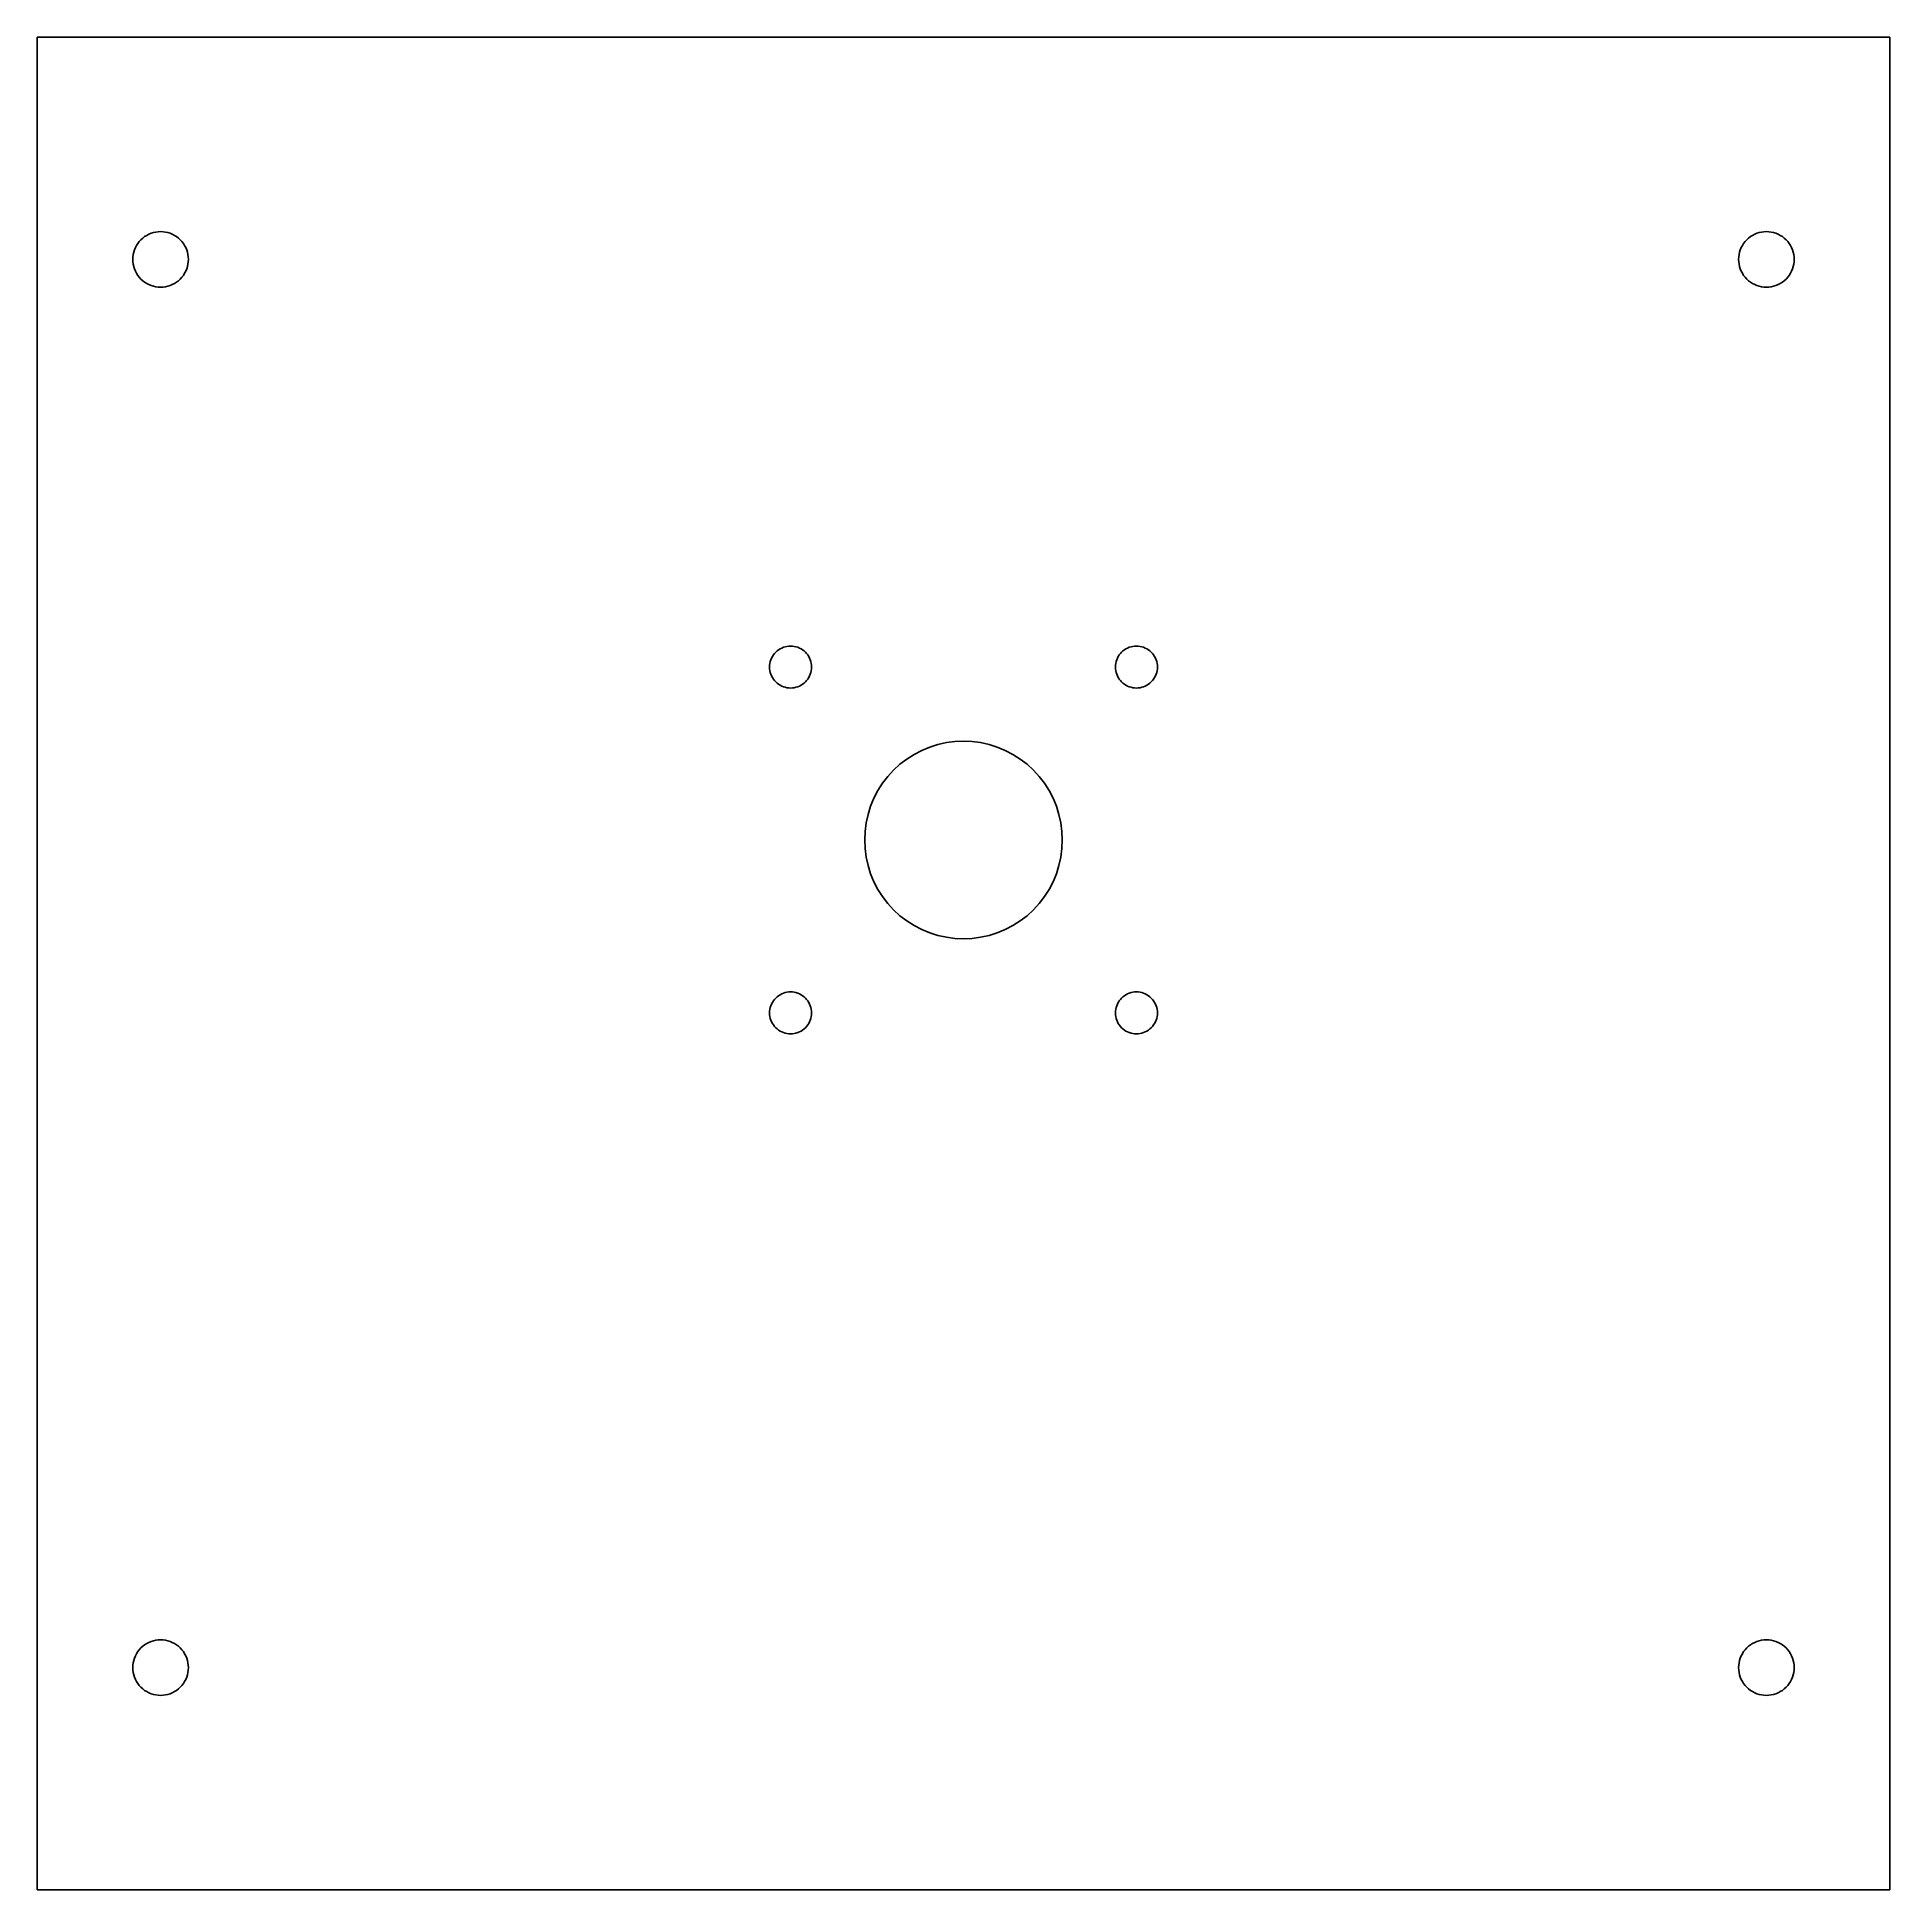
# Model space of a CAD drawing. Header units: metres. Extents: x -75 to 75, y -85 to 65.
import ezdxf

# ---------------------------------------------------------------- set-up
doc = ezdxf.new("R2010")
doc.units = ezdxf.units.M

msp = doc.modelspace()

# ---------------------------------------------------------------- linework, layer by layer
for p, q in [((75, 65), (-75, 65)), ((-75, 65), (-75, -85)), ((75, -85), (75, 65)), ((-67.0392, 47.9509), (-66.9485, 48.125)), ((-66.9485, 48.125), (-66.8431, 48.2905)), ((-66.8431, 48.2905), (-66.7236, 48.4463)), ((-66.7236, 48.4463), (-66.591, 48.591)), ((-66.591, 48.591), (-66.4463, 48.7236)), ((-66.4463, 48.7236), (-66.2905, 48.8431)), ((-66.2905, 48.8431), (-66.125, 48.9485)), ((-66.125, 48.9485), (-65.9509, 49.0392)), ((-65.9509, 49.0392), (-65.7695, 49.1143)), ((-65.7695, 49.1143), (-65.5823, 49.1733)), ((-65.5823, 49.1733), (-65.3907, 49.2158)), ((-65.3907, 49.2158), (-65.1961, 49.2414)), ((-65.1961, 49.2414), (-65, 49.25)), ((-65, 49.25), (-64.8039, 49.2414)), ((-64.8039, 49.2414), (-64.6093, 49.2158)), ((-64.6093, 49.2158), (-64.4176, 49.1733)), ((-64.4176, 49.1733), (-64.2305, 49.1143)), ((-64.2305, 49.1143), (-64.0491, 49.0392)), ((-64.0491, 49.0392), (-63.875, 48.9485)), ((-63.875, 48.9485), (-63.7094, 48.8431)), ((-63.7094, 48.8431), (-63.5537, 48.7236)), ((-63.5537, 48.7236), (-63.409, 48.591)), ((-63.409, 48.591), (-63.2764, 48.4463)), ((-63.2764, 48.4463), (-63.1569, 48.2905)), ((-63.1569, 48.2905), (-63.0514, 48.125)), ((-63.0514, 48.125), (-62.9608, 47.9509)), ((62.9608, 47.9509), (63.0514, 48.125)), ((63.0514, 48.125), (63.1569, 48.2905)), ((63.1569, 48.2905), (63.2764, 48.4463)), ((63.2764, 48.4463), (63.409, 48.591)), ((63.409, 48.591), (63.5537, 48.7236)), ((63.5537, 48.7236), (63.7094, 48.8431)), ((63.7094, 48.8431), (63.875, 48.9485)), ((63.875, 48.9485), (64.0491, 49.0392)), ((64.0491, 49.0392), (64.2305, 49.1143)), ((64.2305, 49.1143), (64.4176, 49.1733)), ((64.4176, 49.1733), (64.6093, 49.2158)), ((64.6093, 49.2158), (64.8039, 49.2414)), ((64.8039, 49.2414), (65, 49.25)), ((65, 49.25), (65.1961, 49.2414)), ((65.1961, 49.2414), (65.3907, 49.2158)), ((65.3907, 49.2158), (65.5823, 49.1733)), ((65.5823, 49.1733), (65.7695, 49.1143)), ((65.7695, 49.1143), (65.9509, 49.0392)), ((65.9509, 49.0392), (66.125, 48.9485)), ((66.125, 48.9485), (66.2905, 48.8431)), ((66.2905, 48.8431), (66.4463, 48.7236)), ((66.4463, 48.7236), (66.591, 48.591)), ((66.591, 48.591), (66.7236, 48.4463)), ((66.7236, 48.4463), (66.8431, 48.2905)), ((66.8431, 48.2905), (66.9485, 48.125)), ((66.9485, 48.125), (67.0392, 47.9509)), ((-67.25, 47), (-67.2414, 47.1961)), ((-67.2414, 46.8039), (-67.25, 47)), ((-67.2414, 47.1961), (-67.2158, 47.3907)), ((-67.2158, 46.6093), (-67.2414, 46.8039)), ((-67.2158, 47.3907), (-67.1733, 47.5823)), ((-67.1733, 46.4176), (-67.2158, 46.6093)), ((-67.1733, 47.5823), (-67.1143, 47.7695)), ((-67.1143, 47.7695), (-67.0392, 47.9509)), ((-62.9608, 47.9509), (-62.8857, 47.7695)), ((-62.8857, 47.7695), (-62.8267, 47.5823)), ((-62.8267, 47.5823), (-62.7842, 47.3907)), ((-62.7842, 46.6093), (-62.8267, 46.4176)), ((-62.7842, 47.3907), (-62.7586, 47.1961)), ((-62.7586, 46.8039), (-62.7842, 46.6093)), ((-62.7586, 47.1961), (-62.75, 47)), ((-62.75, 47), (-62.7586, 46.8039)), ((62.75, 47), (62.7586, 47.1961)), ((62.7586, 46.8039), (62.75, 47)), ((62.7586, 47.1961), (62.7842, 47.3907)), ((62.7842, 46.6093), (62.7586, 46.8039)), ((62.7842, 47.3907), (62.8267, 47.5823)), ((62.8267, 46.4176), (62.7842, 46.6093)), ((62.8267, 47.5823), (62.8857, 47.7695)), ((62.8857, 47.7695), (62.9608, 47.9509)), ((67.0392, 47.9509), (67.1143, 47.7695)), ((67.1143, 47.7695), (67.1733, 47.5823)), ((67.1733, 47.5823), (67.2158, 47.3907)), ((67.2158, 46.6093), (67.1733, 46.4176)), ((67.2158, 47.3907), (67.2414, 47.1961)), ((67.2414, 46.8039), (67.2158, 46.6093)), ((67.2414, 47.1961), (67.25, 47)), ((67.25, 47), (67.2414, 46.8039)), ((-67.1143, 46.2305), (-67.1733, 46.4176)), ((-67.0392, 46.0491), (-67.1143, 46.2305)), ((-66.9485, 45.875), (-67.0392, 46.0491)), ((-66.8431, 45.7094), (-66.9485, 45.875)), ((-66.7236, 45.5537), (-66.8431, 45.7094)), ((-66.591, 45.409), (-66.7236, 45.5537)), ((-66.4463, 45.2764), (-66.591, 45.409)), ((-66.2905, 45.1569), (-66.4463, 45.2764)), ((-66.125, 45.0514), (-66.2905, 45.1569)), ((-65.9509, 44.9608), (-66.125, 45.0514)), ((-63.875, 45.0514), (-64.0491, 44.9608)), ((-63.7094, 45.1569), (-63.875, 45.0514)), ((-63.5537, 45.2764), (-63.7094, 45.1569)), ((-63.409, 45.409), (-63.5537, 45.2764)), ((-63.2764, 45.5537), (-63.409, 45.409)), ((-63.1569, 45.7094), (-63.2764, 45.5537)), ((-63.0514, 45.875), (-63.1569, 45.7094)), ((-62.9608, 46.0491), (-63.0514, 45.875)), ((-62.8857, 46.2305), (-62.9608, 46.0491)), ((-62.8267, 46.4176), (-62.8857, 46.2305)), ((62.8857, 46.2305), (62.8267, 46.4176)), ((62.9608, 46.0491), (62.8857, 46.2305)), ((63.0514, 45.875), (62.9608, 46.0491)), ((63.1569, 45.7094), (63.0514, 45.875)), ((63.2764, 45.5537), (63.1569, 45.7094)), ((63.409, 45.409), (63.2764, 45.5537)), ((63.5537, 45.2764), (63.409, 45.409)), ((63.7094, 45.1569), (63.5537, 45.2764)), ((63.875, 45.0514), (63.7094, 45.1569)), ((64.0491, 44.9608), (63.875, 45.0514)), ((66.125, 45.0514), (65.9509, 44.9608)), ((66.2905, 45.1569), (66.125, 45.0514)), ((66.4463, 45.2764), (66.2905, 45.1569)), ((66.591, 45.409), (66.4463, 45.2764)), ((66.7236, 45.5537), (66.591, 45.409)), ((66.8431, 45.7094), (66.7236, 45.5537)), ((66.9485, 45.875), (66.8431, 45.7094)), ((67.0392, 46.0491), (66.9485, 45.875)), ((67.1143, 46.2305), (67.0392, 46.0491)), ((67.1733, 46.4176), (67.1143, 46.2305)), ((-65.7695, 44.8857), (-65.9509, 44.9608)), ((-65.5823, 44.8267), (-65.7695, 44.8857)), ((-65.3907, 44.7842), (-65.5823, 44.8267)), ((-65.1961, 44.7586), (-65.3907, 44.7842)), ((-65, 44.75), (-65.1961, 44.7586)), ((-64.8039, 44.7586), (-65, 44.75)), ((-64.6093, 44.7842), (-64.8039, 44.7586)), ((-64.4176, 44.8267), (-64.6093, 44.7842)), ((-64.2305, 44.8857), (-64.4176, 44.8267)), ((-64.0491, 44.9608), (-64.2305, 44.8857)), ((64.2305, 44.8857), (64.0491, 44.9608)), ((64.4176, 44.8267), (64.2305, 44.8857)), ((64.6093, 44.7842), (64.4176, 44.8267)), ((64.8039, 44.7586), (64.6093, 44.7842)), ((65, 44.75), (64.8039, 44.7586)), ((65.1961, 44.7586), (65, 44.75)), ((65.3907, 44.7842), (65.1961, 44.7586)), ((65.5823, 44.8267), (65.3907, 44.7842)), ((65.7695, 44.8857), (65.5823, 44.8267)), ((65.9509, 44.9608), (65.7695, 44.8857)), ((-15.3925, 14.9751), (-15.3023, 15.0927)), ((-15.3023, 15.0927), (-15.2021, 15.2021)), ((-15.2021, 15.2021), (-15.0927, 15.3023)), ((-15.0927, 15.3023), (-14.9751, 15.3925)), ((-14.9751, 15.3925), (-14.85, 15.4722)), ((-14.85, 15.4722), (-14.7184, 15.5407)), ((-14.7184, 15.5407), (-14.5814, 15.5975)), ((-14.5814, 15.5975), (-14.44, 15.6421)), ((-14.44, 15.6421), (-14.2952, 15.6742)), ((-14.2952, 15.6742), (-14.1482, 15.6935)), ((-14.1482, 15.6935), (-14, 15.7)), ((-14, 15.7), (-13.8518, 15.6935)), ((-13.8518, 15.6935), (-13.7048, 15.6742)), ((-13.7048, 15.6742), (-13.56, 15.6421)), ((-13.56, 15.6421), (-13.4186, 15.5975)), ((-13.4186, 15.5975), (-13.2815, 15.5407)), ((-13.2815, 15.5407), (-13.15, 15.4722)), ((-13.15, 15.4722), (-13.0249, 15.3925)), ((-13.0249, 15.3925), (-12.9073, 15.3023)), ((-12.9073, 15.3023), (-12.7979, 15.2021)), ((-12.7979, 15.2021), (-12.6977, 15.0927)), ((-12.6977, 15.0927), (-12.6074, 14.9751)), ((12.6074, 14.9751), (12.6977, 15.0927)), ((12.6977, 15.0927), (12.7979, 15.2021)), ((12.7979, 15.2021), (12.9073, 15.3023)), ((12.9073, 15.3023), (13.0249, 15.3925)), ((13.0249, 15.3925), (13.15, 15.4722)), ((13.15, 15.4722), (13.2815, 15.5407)), ((13.2815, 15.5407), (13.4186, 15.5975)), ((13.4186, 15.5975), (13.56, 15.6421)), ((13.56, 15.6421), (13.7048, 15.6742)), ((13.7048, 15.6742), (13.8518, 15.6935)), ((13.8518, 15.6935), (14, 15.7)), ((14, 15.7), (14.1482, 15.6935)), ((14.1482, 15.6935), (14.2952, 15.6742)), ((14.2952, 15.6742), (14.44, 15.6421)), ((14.44, 15.6421), (14.5814, 15.5975)), ((14.5814, 15.5975), (14.7184, 15.5407)), ((14.7184, 15.5407), (14.85, 15.4722)), ((14.85, 15.4722), (14.9751, 15.3925)), ((14.9751, 15.3925), (15.0927, 15.3023)), ((15.0927, 15.3023), (15.2021, 15.2021)), ((15.2021, 15.2021), (15.3023, 15.0927)), ((15.3023, 15.0927), (15.3925, 14.9751)), ((-15.7, 14), (-15.6935, 14.1482)), ((-15.6935, 13.8518), (-15.7, 14)), ((-15.6935, 14.1482), (-15.6742, 14.2952)), ((-15.6742, 13.7048), (-15.6935, 13.8518)), ((-15.6742, 14.2952), (-15.6421, 14.44)), ((-15.6421, 13.56), (-15.6742, 13.7048)), ((-15.6421, 14.44), (-15.5975, 14.5814)), ((-15.5975, 13.4186), (-15.6421, 13.56)), ((-15.5975, 14.5814), (-15.5407, 14.7184)), ((-15.5407, 14.7184), (-15.4722, 14.85)), ((-15.4722, 14.85), (-15.3925, 14.9751)), ((-12.6074, 14.9751), (-12.5278, 14.85)), ((-12.5278, 14.85), (-12.4593, 14.7184)), ((-12.4593, 14.7184), (-12.4025, 14.5814)), ((-12.4025, 14.5814), (-12.3579, 14.44)), ((-12.3579, 13.56), (-12.4025, 13.4186)), ((-12.3579, 14.44), (-12.3258, 14.2952)), ((-12.3258, 13.7048), (-12.3579, 13.56)), ((-12.3258, 14.2952), (-12.3065, 14.1482)), ((-12.3065, 13.8518), (-12.3258, 13.7048)), ((-12.3065, 14.1482), (-12.3, 14)), ((-12.3, 14), (-12.3065, 13.8518)), ((12.3, 14), (12.3065, 14.1482)), ((12.3065, 13.8518), (12.3, 14)), ((12.3065, 14.1482), (12.3258, 14.2952)), ((12.3258, 13.7048), (12.3065, 13.8518)), ((12.3258, 14.2952), (12.3579, 14.44)), ((12.3579, 13.56), (12.3258, 13.7048)), ((12.3579, 14.44), (12.4025, 14.5814)), ((12.4025, 13.4186), (12.3579, 13.56)), ((12.4025, 14.5814), (12.4593, 14.7184)), ((12.4593, 14.7184), (12.5278, 14.85)), ((12.5278, 14.85), (12.6074, 14.9751)), ((15.3925, 14.9751), (15.4722, 14.85)), ((15.4722, 14.85), (15.5407, 14.7184)), ((15.5407, 14.7184), (15.5975, 14.5814)), ((15.5975, 14.5814), (15.6421, 14.44)), ((15.6421, 13.56), (15.5975, 13.4186)), ((15.6421, 14.44), (15.6742, 14.2952)), ((15.6742, 13.7048), (15.6421, 13.56)), ((15.6742, 14.2952), (15.6935, 14.1482)), ((15.6935, 13.8518), (15.6742, 13.7048)), ((15.6935, 14.1482), (15.7, 14)), ((15.7, 14), (15.6935, 13.8518)), ((-15.5407, 13.2815), (-15.5975, 13.4186)), ((-15.4722, 13.15), (-15.5407, 13.2815)), ((-15.3925, 13.0249), (-15.4722, 13.15)), ((-15.3023, 12.9073), (-15.3925, 13.0249)), ((-15.2021, 12.7979), (-15.3023, 12.9073)), ((-15.0927, 12.6977), (-15.2021, 12.7979)), ((-14.9751, 12.6074), (-15.0927, 12.6977)), ((-14.85, 12.5278), (-14.9751, 12.6074)), ((-14.7184, 12.4593), (-14.85, 12.5278)), ((-14.5814, 12.4025), (-14.7184, 12.4593)), ((-14.44, 12.3579), (-14.5814, 12.4025)), ((-14.2952, 12.3258), (-14.44, 12.3579)), ((-14.1482, 12.3065), (-14.2952, 12.3258)), ((-14, 12.3), (-14.1482, 12.3065)), ((-13.8518, 12.3065), (-14, 12.3)), ((-13.7048, 12.3258), (-13.8518, 12.3065)), ((-13.56, 12.3579), (-13.7048, 12.3258)), ((-13.4186, 12.4025), (-13.56, 12.3579)), ((-13.2815, 12.4593), (-13.4186, 12.4025)), ((-13.15, 12.5278), (-13.2815, 12.4593)), ((-13.0249, 12.6074), (-13.15, 12.5278)), ((-12.9073, 12.6977), (-13.0249, 12.6074)), ((-12.7979, 12.7979), (-12.9073, 12.6977)), ((-12.6977, 12.9073), (-12.7979, 12.7979)), ((-12.6074, 13.0249), (-12.6977, 12.9073)), ((-12.5278, 13.15), (-12.6074, 13.0249)), ((-12.4593, 13.2815), (-12.5278, 13.15)), ((-12.4025, 13.4186), (-12.4593, 13.2815)), ((12.4593, 13.2815), (12.4025, 13.4186)), ((12.5278, 13.15), (12.4593, 13.2815)), ((12.6074, 13.0249), (12.5278, 13.15)), ((12.6977, 12.9073), (12.6074, 13.0249)), ((12.7979, 12.7979), (12.6977, 12.9073)), ((12.9073, 12.6977), (12.7979, 12.7979)), ((13.0249, 12.6074), (12.9073, 12.6977)), ((13.15, 12.5278), (13.0249, 12.6074)), ((13.2815, 12.4593), (13.15, 12.5278)), ((13.4186, 12.4025), (13.2815, 12.4593)), ((13.56, 12.3579), (13.4186, 12.4025)), ((13.7048, 12.3258), (13.56, 12.3579)), ((13.8518, 12.3065), (13.7048, 12.3258)), ((14, 12.3), (13.8518, 12.3065)), ((14.1482, 12.3065), (14, 12.3)), ((14.2952, 12.3258), (14.1482, 12.3065)), ((14.44, 12.3579), (14.2952, 12.3258)), ((14.5814, 12.4025), (14.44, 12.3579)), ((14.7184, 12.4593), (14.5814, 12.4025)), ((14.85, 12.5278), (14.7184, 12.4593)), ((14.9751, 12.6074), (14.85, 12.5278)), ((15.0927, 12.6977), (14.9751, 12.6074)), ((15.2021, 12.7979), (15.0927, 12.6977)), ((15.3023, 12.9073), (15.2021, 12.7979)), ((15.3925, 13.0249), (15.3023, 12.9073)), ((15.4722, 13.15), (15.3925, 13.0249)), ((15.5407, 13.2815), (15.4722, 13.15)), ((15.5975, 13.4186), (15.5407, 13.2815)), ((-3.38094, 7.25046), (-2.73616, 7.51753)), ((-2.73616, 7.51753), (-2.07054, 7.7274)), ((-2.07054, 7.7274), (-1.38918, 7.87845)), ((-1.38918, 7.87845), (-0.69724, 7.96954)), ((-0.69724, 7.96954), (0, 8)), ((0, 8), (0.69724, 7.96954)), ((0.69724, 7.96954), (1.38918, 7.87845)), ((1.38918, 7.87845), (2.07054, 7.7274)), ((2.07054, 7.7274), (2.73616, 7.51753)), ((2.73616, 7.51753), (3.38094, 7.25046)), ((-5.65685, 5.65685), (-5.14229, 6.12834)), ((-5.14229, 6.12834), (-4.58861, 6.55321)), ((-4.58861, 6.55321), (-4, 6.92819)), ((-4, 6.92819), (-3.38094, 7.25046)), ((3.38094, 7.25046), (4, 6.92819)), ((4, 6.92819), (4.58861, 6.55321)), ((4.58861, 6.55321), (5.14229, 6.12834)), ((5.14229, 6.12834), (5.65685, 5.65685)), ((-6.92819, 4), (-6.55321, 4.58861)), ((-6.55321, 4.58861), (-6.12834, 5.14229)), ((-6.12834, 5.14229), (-5.65685, 5.65685)), ((5.65685, 5.65685), (6.12834, 5.14229)), ((6.12834, 5.14229), (6.55321, 4.58861)), ((6.55321, 4.58861), (6.92819, 4)), ((-7.51753, 2.73616), (-7.25046, 3.38094)), ((-7.25046, 3.38094), (-6.92819, 4)), ((6.92819, 4), (7.25046, 3.38094)), ((7.25046, 3.38094), (7.51753, 2.73616)), ((-7.87845, 1.38918), (-7.7274, 2.07054)), ((-7.7274, 2.07054), (-7.51753, 2.73616)), ((7.51753, 2.73616), (7.7274, 2.07054)), ((7.7274, 2.07054), (7.87845, 1.38918)), ((-8, 0), (-7.96954, 0.69724)), ((-7.96954, -0.69724), (-8, 0)), ((-7.96954, 0.69724), (-7.87845, 1.38918)), ((7.87845, 1.38918), (7.96954, 0.69724)), ((7.96954, 0.69724), (8, 0)), ((8, 0), (7.96954, -0.69724)), ((-7.87845, -1.38918), (-7.96954, -0.69724)), ((-7.7274, -2.07054), (-7.87845, -1.38918)), ((7.87845, -1.38918), (7.7274, -2.07054)), ((7.96954, -0.69724), (7.87845, -1.38918)), ((-7.51753, -2.73616), (-7.7274, -2.07054)), ((-7.25046, -3.38094), (-7.51753, -2.73616)), ((7.51753, -2.73616), (7.25046, -3.38094)), ((7.7274, -2.07054), (7.51753, -2.73616)), ((-6.92819, -4), (-7.25046, -3.38094)), ((-6.55321, -4.58861), (-6.92819, -4)), ((6.92819, -4), (6.55321, -4.58861)), ((7.25046, -3.38094), (6.92819, -4)), ((-6.12834, -5.14229), (-6.55321, -4.58861)), ((-5.65685, -5.65685), (-6.12834, -5.14229)), ((-5.14229, -6.12834), (-5.65685, -5.65685)), ((5.65685, -5.65685), (5.14229, -6.12834)), ((6.12834, -5.14229), (5.65685, -5.65685)), ((6.55321, -4.58861), (6.12834, -5.14229)), ((-4.58861, -6.55321), (-5.14229, -6.12834)), ((-4, -6.92819), (-4.58861, -6.55321)), ((-3.38094, -7.25046), (-4, -6.92819)), ((-2.73616, -7.51753), (-3.38094, -7.25046)), ((3.38094, -7.25046), (2.73616, -7.51753)), ((4, -6.92819), (3.38094, -7.25046)), ((4.58861, -6.55321), (4, -6.92819)), ((5.14229, -6.12834), (4.58861, -6.55321)), ((-2.07054, -7.7274), (-2.73616, -7.51753)), ((-1.38918, -7.87845), (-2.07054, -7.7274)), ((-0.69724, -7.96954), (-1.38918, -7.87845)), ((0, -8), (-0.69724, -7.96954)), ((0.69724, -7.96954), (0, -8)), ((1.38918, -7.87845), (0.69724, -7.96954)), ((2.07054, -7.7274), (1.38918, -7.87845)), ((2.73616, -7.51753), (2.07054, -7.7274)), ((-15.6421, -13.56), (-15.5975, -13.4186)), ((-15.5975, -13.4186), (-15.5407, -13.2815)), ((-15.5407, -13.2815), (-15.4722, -13.15)), ((-15.4722, -13.15), (-15.3925, -13.0249)), ((-15.3925, -13.0249), (-15.3023, -12.9073)), ((-15.3023, -12.9073), (-15.2021, -12.7979)), ((-15.2021, -12.7979), (-15.0927, -12.6977)), ((-15.0927, -12.6977), (-14.9751, -12.6074)), ((-14.9751, -12.6074), (-14.85, -12.5278)), ((-14.85, -12.5278), (-14.7184, -12.4593)), ((-14.7184, -12.4593), (-14.5814, -12.4025)), ((-14.5814, -12.4025), (-14.44, -12.3579)), ((-14.44, -12.3579), (-14.2952, -12.3258)), ((-14.2952, -12.3258), (-14.1482, -12.3065)), ((-14.1482, -12.3065), (-14, -12.3)), ((-14, -12.3), (-13.8518, -12.3065)), ((-13.8518, -12.3065), (-13.7048, -12.3258)), ((-13.7048, -12.3258), (-13.56, -12.3579)), ((-13.56, -12.3579), (-13.4186, -12.4025)), ((-13.4186, -12.4025), (-13.2815, -12.4593)), ((-13.2815, -12.4593), (-13.15, -12.5278)), ((-13.15, -12.5278), (-13.0249, -12.6074)), ((-13.0249, -12.6074), (-12.9073, -12.6977)), ((-12.9073, -12.6977), (-12.7979, -12.7979)), ((-12.7979, -12.7979), (-12.6977, -12.9073)), ((-12.6977, -12.9073), (-12.6074, -13.0249)), ((-12.6074, -13.0249), (-12.5278, -13.15)), ((-12.5278, -13.15), (-12.4593, -13.2815)), ((-12.4593, -13.2815), (-12.4025, -13.4186)), ((-12.4025, -13.4186), (-12.3579, -13.56)), ((12.3579, -13.56), (12.4025, -13.4186)), ((12.4025, -13.4186), (12.4593, -13.2815)), ((12.4593, -13.2815), (12.5278, -13.15)), ((12.5278, -13.15), (12.6074, -13.0249)), ((12.6074, -13.0249), (12.6977, -12.9073)), ((12.6977, -12.9073), (12.7979, -12.7979)), ((12.7979, -12.7979), (12.9073, -12.6977)), ((12.9073, -12.6977), (13.0249, -12.6074)), ((13.0249, -12.6074), (13.15, -12.5278)), ((13.15, -12.5278), (13.2815, -12.4593)), ((13.2815, -12.4593), (13.4186, -12.4025)), ((13.4186, -12.4025), (13.56, -12.3579)), ((13.56, -12.3579), (13.7048, -12.3258)), ((13.7048, -12.3258), (13.8518, -12.3065)), ((13.8518, -12.3065), (14, -12.3)), ((14, -12.3), (14.1482, -12.3065)), ((14.1482, -12.3065), (14.2952, -12.3258)), ((14.2952, -12.3258), (14.44, -12.3579)), ((14.44, -12.3579), (14.5814, -12.4025)), ((14.5814, -12.4025), (14.7184, -12.4593)), ((14.7184, -12.4593), (14.85, -12.5278)), ((14.85, -12.5278), (14.9751, -12.6074)), ((14.9751, -12.6074), (15.0927, -12.6977)), ((15.0927, -12.6977), (15.2021, -12.7979)), ((15.2021, -12.7979), (15.3023, -12.9073)), ((15.3023, -12.9073), (15.3925, -13.0249)), ((15.3925, -13.0249), (15.4722, -13.15)), ((15.4722, -13.15), (15.5407, -13.2815)), ((15.5407, -13.2815), (15.5975, -13.4186)), ((15.5975, -13.4186), (15.6421, -13.56)), ((-15.7, -14), (-15.6935, -13.8518)), ((-15.6935, -14.1482), (-15.7, -14)), ((-15.6935, -13.8518), (-15.6742, -13.7048)), ((-15.6742, -14.2952), (-15.6935, -14.1482)), ((-15.6742, -13.7048), (-15.6421, -13.56)), ((-15.6421, -14.44), (-15.6742, -14.2952)), ((-15.5975, -14.5814), (-15.6421, -14.44)), ((-15.5407, -14.7184), (-15.5975, -14.5814)), ((-15.4722, -14.85), (-15.5407, -14.7184)), ((-15.3925, -14.9751), (-15.4722, -14.85)), ((-15.3023, -15.0927), (-15.3925, -14.9751)), ((-12.6074, -14.9751), (-12.6977, -15.0927)), ((-12.5278, -14.85), (-12.6074, -14.9751)), ((-12.4593, -14.7184), (-12.5278, -14.85)), ((-12.4025, -14.5814), (-12.4593, -14.7184)), ((-12.3579, -14.44), (-12.4025, -14.5814)), ((-12.3579, -13.56), (-12.3258, -13.7048)), ((-12.3258, -14.2952), (-12.3579, -14.44)), ((-12.3258, -13.7048), (-12.3065, -13.8518)), ((-12.3065, -14.1482), (-12.3258, -14.2952)), ((-12.3065, -13.8518), (-12.3, -14)), ((-12.3, -14), (-12.3065, -14.1482)), ((12.3, -14), (12.3065, -13.8518)), ((12.3065, -14.1482), (12.3, -14)), ((12.3065, -13.8518), (12.3258, -13.7048)), ((12.3258, -14.2952), (12.3065, -14.1482)), ((12.3258, -13.7048), (12.3579, -13.56)), ((12.3579, -14.44), (12.3258, -14.2952)), ((12.4025, -14.5814), (12.3579, -14.44)), ((12.4593, -14.7184), (12.4025, -14.5814)), ((12.5278, -14.85), (12.4593, -14.7184)), ((12.6074, -14.9751), (12.5278, -14.85)), ((12.6977, -15.0927), (12.6074, -14.9751)), ((15.3925, -14.9751), (15.3023, -15.0927)), ((15.4722, -14.85), (15.3925, -14.9751)), ((15.5407, -14.7184), (15.4722, -14.85)), ((15.5975, -14.5814), (15.5407, -14.7184)), ((15.6421, -14.44), (15.5975, -14.5814)), ((15.6421, -13.56), (15.6742, -13.7048)), ((15.6742, -14.2952), (15.6421, -14.44)), ((15.6742, -13.7048), (15.6935, -13.8518)), ((15.6935, -14.1482), (15.6742, -14.2952)), ((15.6935, -13.8518), (15.7, -14)), ((15.7, -14), (15.6935, -14.1482)), ((-15.2021, -15.2021), (-15.3023, -15.0927)), ((-15.0927, -15.3023), (-15.2021, -15.2021)), ((-14.9751, -15.3925), (-15.0927, -15.3023)), ((-14.85, -15.4722), (-14.9751, -15.3925)), ((-14.7184, -15.5407), (-14.85, -15.4722)), ((-14.5814, -15.5975), (-14.7184, -15.5407)), ((-14.44, -15.6421), (-14.5814, -15.5975)), ((-14.2952, -15.6742), (-14.44, -15.6421)), ((-14.1482, -15.6935), (-14.2952, -15.6742)), ((-14, -15.7), (-14.1482, -15.6935)), ((-13.8518, -15.6935), (-14, -15.7)), ((-13.7048, -15.6742), (-13.8518, -15.6935)), ((-13.56, -15.6421), (-13.7048, -15.6742)), ((-13.4186, -15.5975), (-13.56, -15.6421)), ((-13.2815, -15.5407), (-13.4186, -15.5975)), ((-13.15, -15.4722), (-13.2815, -15.5407)), ((-13.0249, -15.3925), (-13.15, -15.4722)), ((-12.9073, -15.3023), (-13.0249, -15.3925)), ((-12.7979, -15.2021), (-12.9073, -15.3023)), ((-12.6977, -15.0927), (-12.7979, -15.2021)), ((12.7979, -15.2021), (12.6977, -15.0927)), ((12.9073, -15.3023), (12.7979, -15.2021)), ((13.0249, -15.3925), (12.9073, -15.3023)), ((13.15, -15.4722), (13.0249, -15.3925)), ((13.2815, -15.5407), (13.15, -15.4722)), ((13.4186, -15.5975), (13.2815, -15.5407)), ((13.56, -15.6421), (13.4186, -15.5975)), ((13.7048, -15.6742), (13.56, -15.6421)), ((13.8518, -15.6935), (13.7048, -15.6742)), ((14, -15.7), (13.8518, -15.6935)), ((14.1482, -15.6935), (14, -15.7)), ((14.2952, -15.6742), (14.1482, -15.6935)), ((14.44, -15.6421), (14.2952, -15.6742)), ((14.5814, -15.5975), (14.44, -15.6421)), ((14.7184, -15.5407), (14.5814, -15.5975)), ((14.85, -15.4722), (14.7184, -15.5407)), ((14.9751, -15.3925), (14.85, -15.4722)), ((15.0927, -15.3023), (14.9751, -15.3925)), ((15.2021, -15.2021), (15.0927, -15.3023)), ((15.3023, -15.0927), (15.2021, -15.2021)), ((-67.0392, -66.0491), (-66.9485, -65.875)), ((-66.9485, -65.875), (-66.8431, -65.7094)), ((-66.8431, -65.7094), (-66.7236, -65.5537)), ((-66.7236, -65.5537), (-66.591, -65.409)), ((-66.591, -65.409), (-66.4463, -65.2764)), ((-66.4463, -65.2764), (-66.2905, -65.1569)), ((-66.2905, -65.1569), (-66.125, -65.0514)), ((-66.125, -65.0514), (-65.9509, -64.9608)), ((-65.9509, -64.9608), (-65.7695, -64.8857)), ((-65.7695, -64.8857), (-65.5823, -64.8267)), ((-65.5823, -64.8267), (-65.3907, -64.7842)), ((-65.3907, -64.7842), (-65.1961, -64.7586)), ((-65.1961, -64.7586), (-65, -64.75)), ((-65, -64.75), (-64.8039, -64.7586)), ((-64.8039, -64.7586), (-64.6093, -64.7842)), ((-64.6093, -64.7842), (-64.4176, -64.8267)), ((-64.4176, -64.8267), (-64.2305, -64.8857)), ((-64.2305, -64.8857), (-64.0491, -64.9608)), ((-64.0491, -64.9608), (-63.875, -65.0514)), ((-63.875, -65.0514), (-63.7094, -65.1569)), ((-63.7094, -65.1569), (-63.5537, -65.2764)), ((-63.5537, -65.2764), (-63.409, -65.409)), ((-63.409, -65.409), (-63.2764, -65.5537)), ((-63.2764, -65.5537), (-63.1569, -65.7094)), ((-63.1569, -65.7094), (-63.0514, -65.875)), ((-63.0514, -65.875), (-62.9608, -66.0491)), ((62.9608, -66.0491), (63.0514, -65.875)), ((63.0514, -65.875), (63.1569, -65.7094)), ((63.1569, -65.7094), (63.2764, -65.5537)), ((63.2764, -65.5537), (63.409, -65.409)), ((63.409, -65.409), (63.5537, -65.2764)), ((63.5537, -65.2764), (63.7094, -65.1569)), ((63.7094, -65.1569), (63.875, -65.0514)), ((63.875, -65.0514), (64.0491, -64.9608)), ((64.0491, -64.9608), (64.2305, -64.8857)), ((64.2305, -64.8857), (64.4176, -64.8267)), ((64.4176, -64.8267), (64.6093, -64.7842)), ((64.6093, -64.7842), (64.8039, -64.7586)), ((64.8039, -64.7586), (65, -64.75)), ((65, -64.75), (65.1961, -64.7586)), ((65.1961, -64.7586), (65.3907, -64.7842)), ((65.3907, -64.7842), (65.5823, -64.8267)), ((65.5823, -64.8267), (65.7695, -64.8857)), ((65.7695, -64.8857), (65.9509, -64.9608)), ((65.9509, -64.9608), (66.125, -65.0514)), ((66.125, -65.0514), (66.2905, -65.1569)), ((66.2905, -65.1569), (66.4463, -65.2764)), ((66.4463, -65.2764), (66.591, -65.409)), ((66.591, -65.409), (66.7236, -65.5537)), ((66.7236, -65.5537), (66.8431, -65.7094)), ((66.8431, -65.7094), (66.9485, -65.875)), ((66.9485, -65.875), (67.0392, -66.0491)), ((-67.25, -67), (-67.2414, -66.8039)), ((-67.2414, -67.1961), (-67.25, -67)), ((-67.2414, -66.8039), (-67.2158, -66.6093)), ((-67.2158, -67.3907), (-67.2414, -67.1961)), ((-67.2158, -66.6093), (-67.1733, -66.4176)), ((-67.1733, -67.5823), (-67.2158, -67.3907)), ((-67.1733, -66.4176), (-67.1143, -66.2305)), ((-67.1143, -66.2305), (-67.0392, -66.0491)), ((-62.9608, -66.0491), (-62.8857, -66.2305)), ((-62.8857, -66.2305), (-62.8267, -66.4176)), ((-62.8267, -66.4176), (-62.7842, -66.6093)), ((-62.7842, -67.3907), (-62.8267, -67.5823)), ((-62.7842, -66.6093), (-62.7586, -66.8039)), ((-62.7586, -67.1961), (-62.7842, -67.3907)), ((-62.7586, -66.8039), (-62.75, -67)), ((-62.75, -67), (-62.7586, -67.1961)), ((62.75, -67), (62.7586, -66.8039)), ((62.7586, -67.1961), (62.75, -67)), ((62.7586, -66.8039), (62.7842, -66.6093)), ((62.7842, -67.3907), (62.7586, -67.1961)), ((62.7842, -66.6093), (62.8267, -66.4176)), ((62.8267, -67.5823), (62.7842, -67.3907)), ((62.8267, -66.4176), (62.8857, -66.2305)), ((62.8857, -66.2305), (62.9608, -66.0491)), ((67.0392, -66.0491), (67.1143, -66.2305)), ((67.1143, -66.2305), (67.1733, -66.4176)), ((67.1733, -66.4176), (67.2158, -66.6093)), ((67.2158, -67.3907), (67.1733, -67.5823)), ((67.2158, -66.6093), (67.2414, -66.8039)), ((67.2414, -67.1961), (67.2158, -67.3907)), ((67.2414, -66.8039), (67.25, -67)), ((67.25, -67), (67.2414, -67.1961)), ((-67.1143, -67.7695), (-67.1733, -67.5823)), ((-67.0392, -67.9509), (-67.1143, -67.7695)), ((-66.9485, -68.125), (-67.0392, -67.9509)), ((-66.8431, -68.2905), (-66.9485, -68.125)), ((-66.7236, -68.4463), (-66.8431, -68.2905)), ((-66.591, -68.591), (-66.7236, -68.4463)), ((-66.4463, -68.7236), (-66.591, -68.591)), ((-66.2905, -68.8431), (-66.4463, -68.7236)), ((-66.125, -68.9485), (-66.2905, -68.8431)), ((-65.9509, -69.0392), (-66.125, -68.9485)), ((-63.875, -68.9485), (-64.0491, -69.0392)), ((-63.7094, -68.8431), (-63.875, -68.9485)), ((-63.5537, -68.7236), (-63.7094, -68.8431)), ((-63.409, -68.591), (-63.5537, -68.7236)), ((-63.2764, -68.4463), (-63.409, -68.591)), ((-63.1569, -68.2905), (-63.2764, -68.4463)), ((-63.0514, -68.125), (-63.1569, -68.2905)), ((-62.9608, -67.9509), (-63.0514, -68.125)), ((-62.8857, -67.7695), (-62.9608, -67.9509)), ((-62.8267, -67.5823), (-62.8857, -67.7695)), ((62.8857, -67.7695), (62.8267, -67.5823)), ((62.9608, -67.9509), (62.8857, -67.7695)), ((63.0514, -68.125), (62.9608, -67.9509)), ((63.1569, -68.2905), (63.0514, -68.125)), ((63.2764, -68.4463), (63.1569, -68.2905)), ((63.409, -68.591), (63.2764, -68.4463)), ((63.5537, -68.7236), (63.409, -68.591)), ((63.7094, -68.8431), (63.5537, -68.7236)), ((63.875, -68.9485), (63.7094, -68.8431)), ((64.0491, -69.0392), (63.875, -68.9485)), ((66.125, -68.9485), (65.9509, -69.0392)), ((66.2905, -68.8431), (66.125, -68.9485)), ((66.4463, -68.7236), (66.2905, -68.8431)), ((66.591, -68.591), (66.4463, -68.7236)), ((66.7236, -68.4463), (66.591, -68.591)), ((66.8431, -68.2905), (66.7236, -68.4463)), ((66.9485, -68.125), (66.8431, -68.2905)), ((67.0392, -67.9509), (66.9485, -68.125)), ((67.1143, -67.7695), (67.0392, -67.9509)), ((67.1733, -67.5823), (67.1143, -67.7695)), ((-65.7695, -69.1143), (-65.9509, -69.0392)), ((-65.5823, -69.1733), (-65.7695, -69.1143)), ((-65.3907, -69.2158), (-65.5823, -69.1733)), ((-65.1961, -69.2414), (-65.3907, -69.2158)), ((-65, -69.25), (-65.1961, -69.2414)), ((-64.8039, -69.2414), (-65, -69.25)), ((-64.6093, -69.2158), (-64.8039, -69.2414)), ((-64.4176, -69.1733), (-64.6093, -69.2158)), ((-64.2305, -69.1143), (-64.4176, -69.1733)), ((-64.0491, -69.0392), (-64.2305, -69.1143)), ((64.2305, -69.1143), (64.0491, -69.0392)), ((64.4176, -69.1733), (64.2305, -69.1143)), ((64.6093, -69.2158), (64.4176, -69.1733)), ((64.8039, -69.2414), (64.6093, -69.2158)), ((65, -69.25), (64.8039, -69.2414)), ((65.1961, -69.2414), (65, -69.25)), ((65.3907, -69.2158), (65.1961, -69.2414)), ((65.5823, -69.1733), (65.3907, -69.2158)), ((65.7695, -69.1143), (65.5823, -69.1733)), ((65.9509, -69.0392), (65.7695, -69.1143)), ((-75, -85), (75, -85))]:
    msp.add_line(p, q)

doc.saveas('drawing.dxf')
